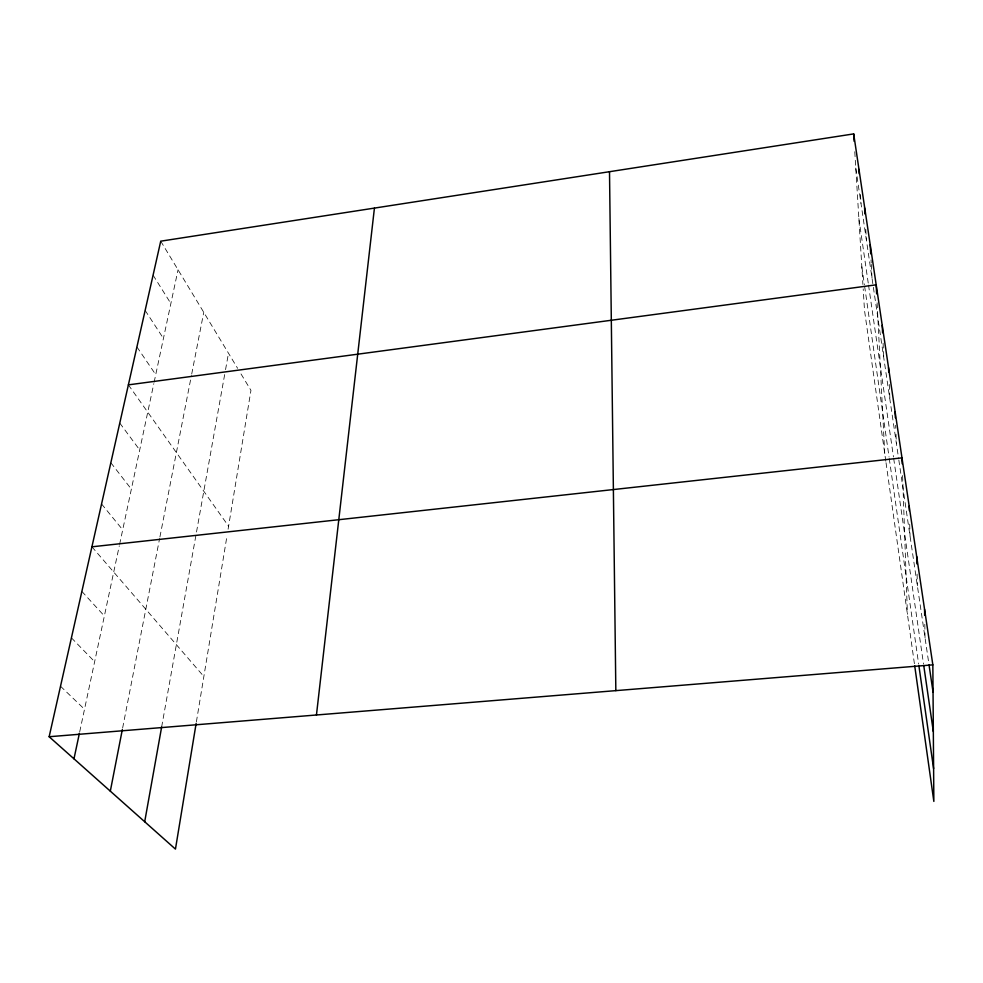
<?xml version="1.0" encoding="UTF-8"?>
<svg xmlns="http://www.w3.org/2000/svg" width="983" height="983" viewBox="0 0 983 983"><rect width="100%" height="100%" fill="white"/><g stroke="black" fill="none" stroke-linecap="round" stroke-linejoin="round"><path stroke-width="0.74" stroke-dasharray="4.92 3.69" d="M196.379 721.927L227.122 535.145M228.105 529.198L250.948 390.374L239.901 372.102M161.654 726.928L225.279 371.119M225.549 369.633L228.486 353.229M122.629 728.059L159.627 538.438M159.922 536.964L191.415 375.543M191.71 374.044L203.751 312.324M79.721 731.782L119.299 545.848M119.607 544.398L153.815 383.653M154.134 382.154L178.046 269.809M60.516 686.245L84.526 709.259M71.415 637.844L94.638 661.694M81.872 591.41L104.37 615.997M91.91 546.818L203.862 676.525M101.556 503.96L122.703 529.825M110.846 462.747L131.366 489.153M119.779 423.071L139.697 449.956M128.38 384.869L228.597 526.212M136.92 346.938L155.732 374.646M145.14 310.395L163.436 338.447M153.078 275.166L170.858 303.526M160.733 241.179L237.616 368.318M855.788 168.081L898.597 458.422M898.818 459.946L928.812 663.402M858.872 218.545L868.308 283.571M868.53 285.082L893.486 456.997M893.694 458.471L923.529 664.053M861.833 266.774L864.401 284.738M864.622 286.225L889.037 456.96M889.246 458.447L918.638 663.955M885.818 461.224L864.499 310.296L863.197 288.916M886.027 462.735L914.485 664.238M854.78 151.726L862.914 284.492M860.457 194.474L860.985 203.334M865.777 229.272L866.379 239.987M871.024 259.917L871.196 262.952M871.27 264.464L872.007 278.115M877.094 302.813L884.737 453.618M883.078 343.128L883.778 357.935M889.271 384.451L889.934 399.712M895.648 425.283L895.771 428.281M896.005 434.277L896.361 443.284M902.603 475.502L907.42 614.264M909.705 524.148L910.061 536.19M917.102 574.097L917.372 585.807M924.819 624.303L925.028 637.721"/><path stroke-width="1.47" d="M316.452 714.997L374.425 208.101M196.133 723.439L175.453 849.103L49.15 736.734L160.733 241.179L853.686 133.897L932.842 664.852L933.85 801.415L914.694 665.712M144.698 821.739L161.654 726.928M110.317 791.155L122.334 729.558M73.971 758.827L79.402 733.293M128.38 384.869L876.185 284.824L876.639 293.819M91.91 546.818L901.989 457.869L902.185 463.755M49.15 736.734L932.842 664.852M929.033 664.913L933.051 692.106M923.75 665.54L933.334 731.635M918.859 665.479L933.604 768.645M853.686 133.897L854.141 141.331M858.982 169.383L859.24 173.819M864.573 207.843L864.917 213.962M870.213 244.755L870.705 253.86M882.23 325.373L882.587 332.77M888.534 367.654L888.73 372.238M895.12 411.779L895.353 417.775M909.177 506.073L909.3 510.595M916.697 556.525L916.869 563.849M924.573 609.386L924.671 615.358M609.509 171.706L615.837 690.644"/></g></svg>
